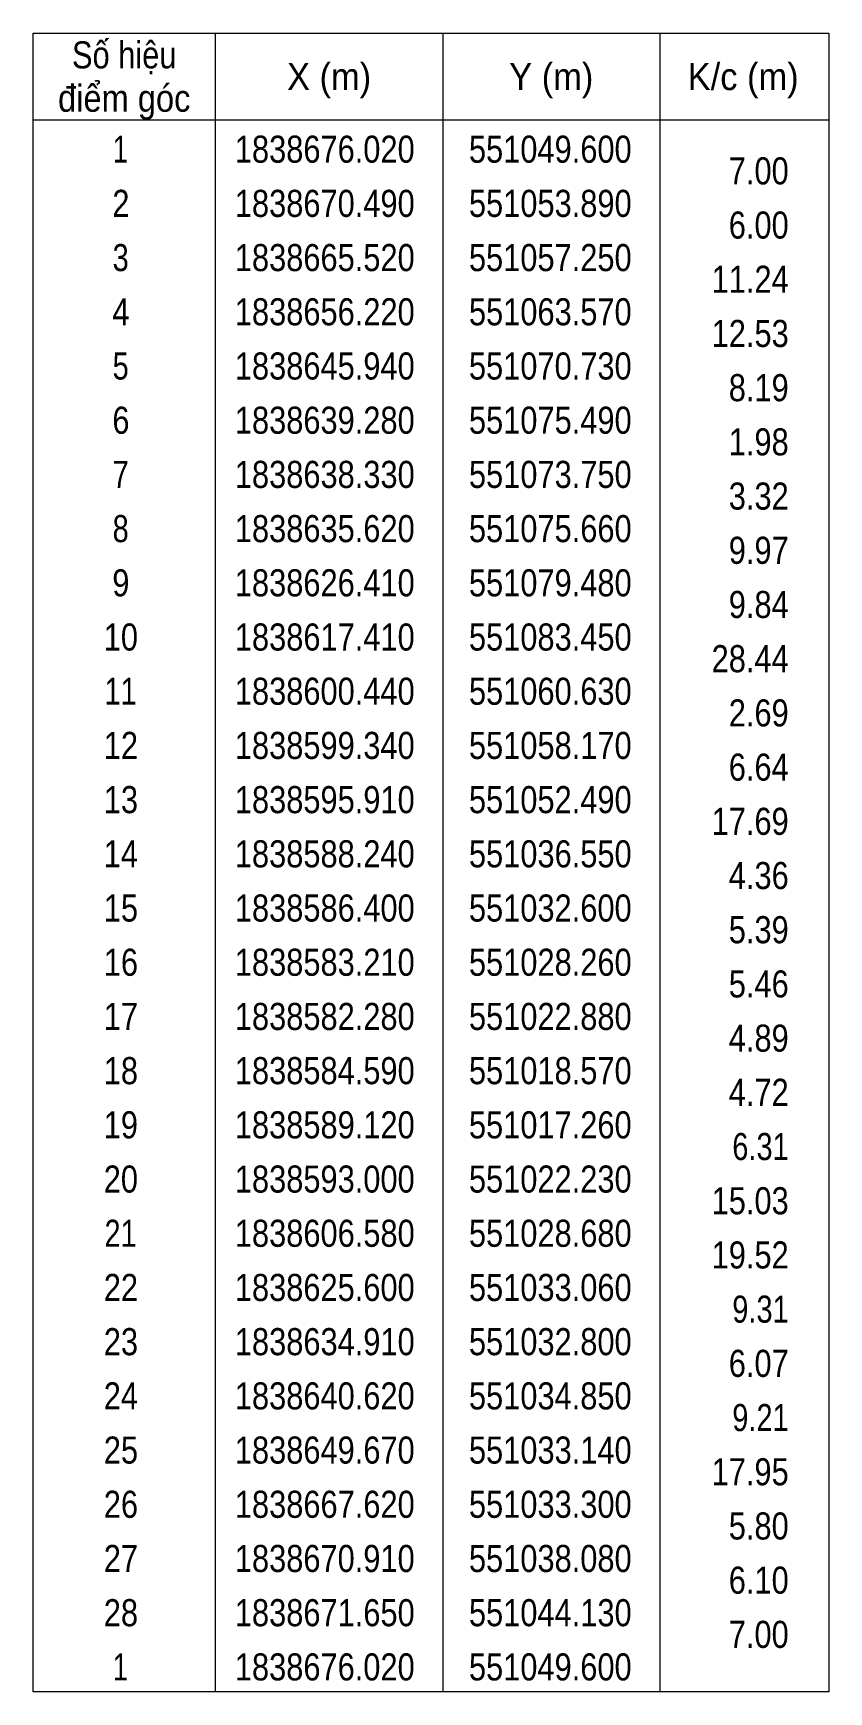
# Model space of a CAD drawing. Header units: metres. Extents: x 549272 to 551461, y 1838244 to 1839012.
# Drawn here: x 551387.8 to 551461.2, y 1838499.8 to 1838652.8 of the extents above; entities that cross this region are included whole.
import ezdxf
from ezdxf.enums import TextEntityAlignment as Align

# ---------------------------------------------------------------- set-up
doc = ezdxf.new("R2010")
doc.units = ezdxf.units.M
doc.header["$LTSCALE"] = 1.1
doc.layers.add('15', color=7, linetype='Continuous', lineweight=13)
doc.layers.add('63', color=7, linetype='Continuous', lineweight=13)

msp = doc.modelspace()

# ---------------------------------------------------------------- linework, layer by layer
at = {"layer": '15'}
for p, q in [((551404.61, 1838652.75), (551404.61, 1838499.75)), ((551425.61, 1838652.75), (551425.61, 1838499.75)), ((551445.61, 1838652.75), (551445.61, 1838499.75)), ((551387.81, 1838644.75), (551461.21, 1838644.75))]:
    msp.add_line(p, q, dxfattribs=at)
at = {"layer": '63'}
msp.add_lwpolyline([(551387.81, 1838652.75), (551461.21, 1838652.75), (551461.21, 1838499.75), (551387.81, 1838499.75)], close=True, dxfattribs=at)

# ---------------------------------------------------------------- texts
for s, width, p in [('Số hiệu', 0.85, (551396.21, 1838649.5)), ('X (m)', 0.95, (551415.11, 1838647.5)), ('Y (m)', 0.95, (551435.605, 1838647.5)), ('K/c (m)', 0.95, (551453.31, 1838647.5)), ('điểm góc', 0.9, (551396.21, 1838645.5)), (' 1', 0.75, (551395.505, 1838640.8)), ('1838676.020', 0.85, (551414.71, 1838640.8)), ('551049.600', 0.85, (551435.515, 1838640.8)), (' 2', 0.85, (551395.51, 1838635.8)), ('1838670.490', 0.85, (551414.71, 1838635.8)), ('551053.890', 0.85, (551435.515, 1838635.8)), (' 3', 0.8, (551395.51, 1838630.8)), ('1838665.520', 0.85, (551414.71, 1838630.8)), ('551057.250', 0.85, (551435.515, 1838630.8)), (' 4', 0.85, (551395.505, 1838625.8)), ('1838656.220', 0.85, (551414.71, 1838625.8)), ('551063.570', 0.85, (551435.515, 1838625.8)), (' 5', 0.8, (551395.51, 1838620.8)), ('1838645.940', 0.85, (551414.71, 1838620.8)), ('551070.730', 0.85, (551435.515, 1838620.8)), (' 6', 0.85, (551395.51, 1838615.8)), ('1838639.280', 0.85, (551414.71, 1838615.8)), ('551075.490', 0.85, (551435.515, 1838615.8)), (' 7', 0.8, (551395.51, 1838610.8)), ('1838638.330', 0.85, (551414.71, 1838610.8)), ('551073.750', 0.85, (551435.515, 1838610.8)), (' 8', 0.8, (551395.51, 1838605.8)), ('1838635.620', 0.85, (551414.71, 1838605.8)), ('551075.660', 0.85, (551435.515, 1838605.8)), (' 9', 0.85, (551395.505, 1838600.8)), ('1838626.410', 0.85, (551414.71, 1838600.8)), ('551079.480', 0.85, (551435.515, 1838600.8)), (' 10', 0.85, (551395.505, 1838595.8)), ('1838617.410', 0.85, (551414.71, 1838595.8)), ('551083.450', 0.85, (551435.515, 1838595.8)), (' 11', 0.8, (551395.505, 1838590.8)), ('1838600.440', 0.85, (551414.71, 1838590.8)), ('551060.630', 0.85, (551435.515, 1838590.8)), (' 12', 0.85, (551395.51, 1838585.8)), ('1838599.340', 0.85, (551414.71, 1838585.8)), ('551058.170', 0.85, (551435.515, 1838585.8)), (' 13', 0.85, (551395.51, 1838580.8)), ('1838595.910', 0.85, (551414.71, 1838580.8)), ('551052.490', 0.85, (551435.515, 1838580.8)), (' 14', 0.85, (551395.505, 1838575.8)), ('1838588.240', 0.85, (551414.71, 1838575.8)), ('551036.550', 0.85, (551435.515, 1838575.8)), (' 15', 0.85, (551395.51, 1838570.8)), ('1838586.400', 0.85, (551414.71, 1838570.8)), ('551032.600', 0.85, (551435.515, 1838570.8)), (' 16', 0.85, (551395.51, 1838565.8)), ('1838583.210', 0.85, (551414.71, 1838565.8)), ('551028.260', 0.85, (551435.515, 1838565.8)), (' 17', 0.85, (551395.51, 1838560.8)), ('1838582.280', 0.85, (551414.71, 1838560.8)), ('551022.880', 0.85, (551435.515, 1838560.8)), (' 18', 0.85, (551395.51, 1838555.8)), ('1838584.590', 0.85, (551414.71, 1838555.8)), ('551018.570', 0.85, (551435.515, 1838555.8)), (' 19', 0.85, (551395.505, 1838550.8)), ('1838589.120', 0.85, (551414.71, 1838550.8)), ('551017.260', 0.85, (551435.515, 1838550.8)), (' 20', 0.85, (551395.505, 1838545.8)), ('1838593.000', 0.85, (551414.71, 1838545.8)), ('551022.230', 0.85, (551435.515, 1838545.8)), (' 21', 0.8, (551395.505, 1838540.8)), ('1838606.580', 0.85, (551414.71, 1838540.8)), ('551028.680', 0.85, (551435.515, 1838540.8)), (' 22', 0.85, (551395.51, 1838535.8)), ('1838625.600', 0.85, (551414.71, 1838535.8)), ('551033.060', 0.85, (551435.515, 1838535.8)), (' 23', 0.85, (551395.51, 1838530.8)), ('1838634.910', 0.85, (551414.71, 1838530.8)), ('551032.800', 0.85, (551435.515, 1838530.8)), (' 24', 0.85, (551395.505, 1838525.8)), ('1838640.620', 0.85, (551414.71, 1838525.8)), ('551034.850', 0.85, (551435.515, 1838525.8)), (' 25', 0.85, (551395.51, 1838520.8)), ('1838649.670', 0.85, (551414.71, 1838520.8)), ('551033.140', 0.85, (551435.515, 1838520.8)), (' 26', 0.85, (551395.51, 1838515.8)), ('1838667.620', 0.85, (551414.71, 1838515.8)), ('551033.300', 0.85, (551435.515, 1838515.8)), (' 27', 0.85, (551395.51, 1838510.8)), ('1838670.910', 0.85, (551414.71, 1838510.8)), ('551038.080', 0.85, (551435.515, 1838510.8)), (' 28', 0.85, (551395.51, 1838505.8)), ('1838671.650', 0.85, (551414.71, 1838505.8)), ('551044.130', 0.85, (551435.515, 1838505.8)), (' 1', 0.75, (551395.505, 1838500.8)), ('1838676.020', 0.85, (551414.71, 1838500.8)), ('551049.600', 0.85, (551435.515, 1838500.8))]:
    msp.add_text(s, height=2.5, dxfattribs=dict(at, width=width)).set_placement(p, align=Align.CENTER)
for s, width, p in [('7.00', 0.85, (551457.51, 1838638.8)), ('6.00', 0.85, (551457.51, 1838633.8)), ('11.24', 0.85, (551457.51, 1838628.8)), ('12.53', 0.85, (551457.51, 1838623.8)), ('8.19', 0.85, (551457.51, 1838618.8)), ('1.98', 0.85, (551457.51, 1838613.8)), ('3.32', 0.85, (551457.51, 1838608.8)), ('9.97', 0.85, (551457.51, 1838603.8)), ('9.84', 0.85, (551457.51, 1838598.8)), ('28.44', 0.85, (551457.51, 1838593.8)), ('2.69', 0.85, (551457.51, 1838588.8)), ('6.64', 0.85, (551457.51, 1838583.8)), ('17.69', 0.85, (551457.51, 1838578.8)), ('4.36', 0.85, (551457.51, 1838573.8)), ('5.39', 0.85, (551457.51, 1838568.8)), ('5.46', 0.85, (551457.51, 1838563.8)), ('4.89', 0.85, (551457.51, 1838558.8)), ('4.72', 0.85, (551457.51, 1838553.8)), ('6.31', 0.8, (551457.51, 1838548.8)), ('15.03', 0.85, (551457.51, 1838543.8)), ('19.52', 0.85, (551457.51, 1838538.8)), ('9.31', 0.8, (551457.51, 1838533.8)), ('6.07', 0.85, (551457.51, 1838528.8)), ('9.21', 0.8, (551457.51, 1838523.8)), ('17.95', 0.85, (551457.51, 1838518.8)), ('5.80', 0.85, (551457.51, 1838513.8)), ('6.10', 0.85, (551457.51, 1838508.8)), ('7.00', 0.85, (551457.51, 1838503.8))]:
    msp.add_text(s, height=2.5, dxfattribs=dict(at, width=width)).set_placement(p, align=Align.RIGHT)

doc.saveas('drawing.dxf')
